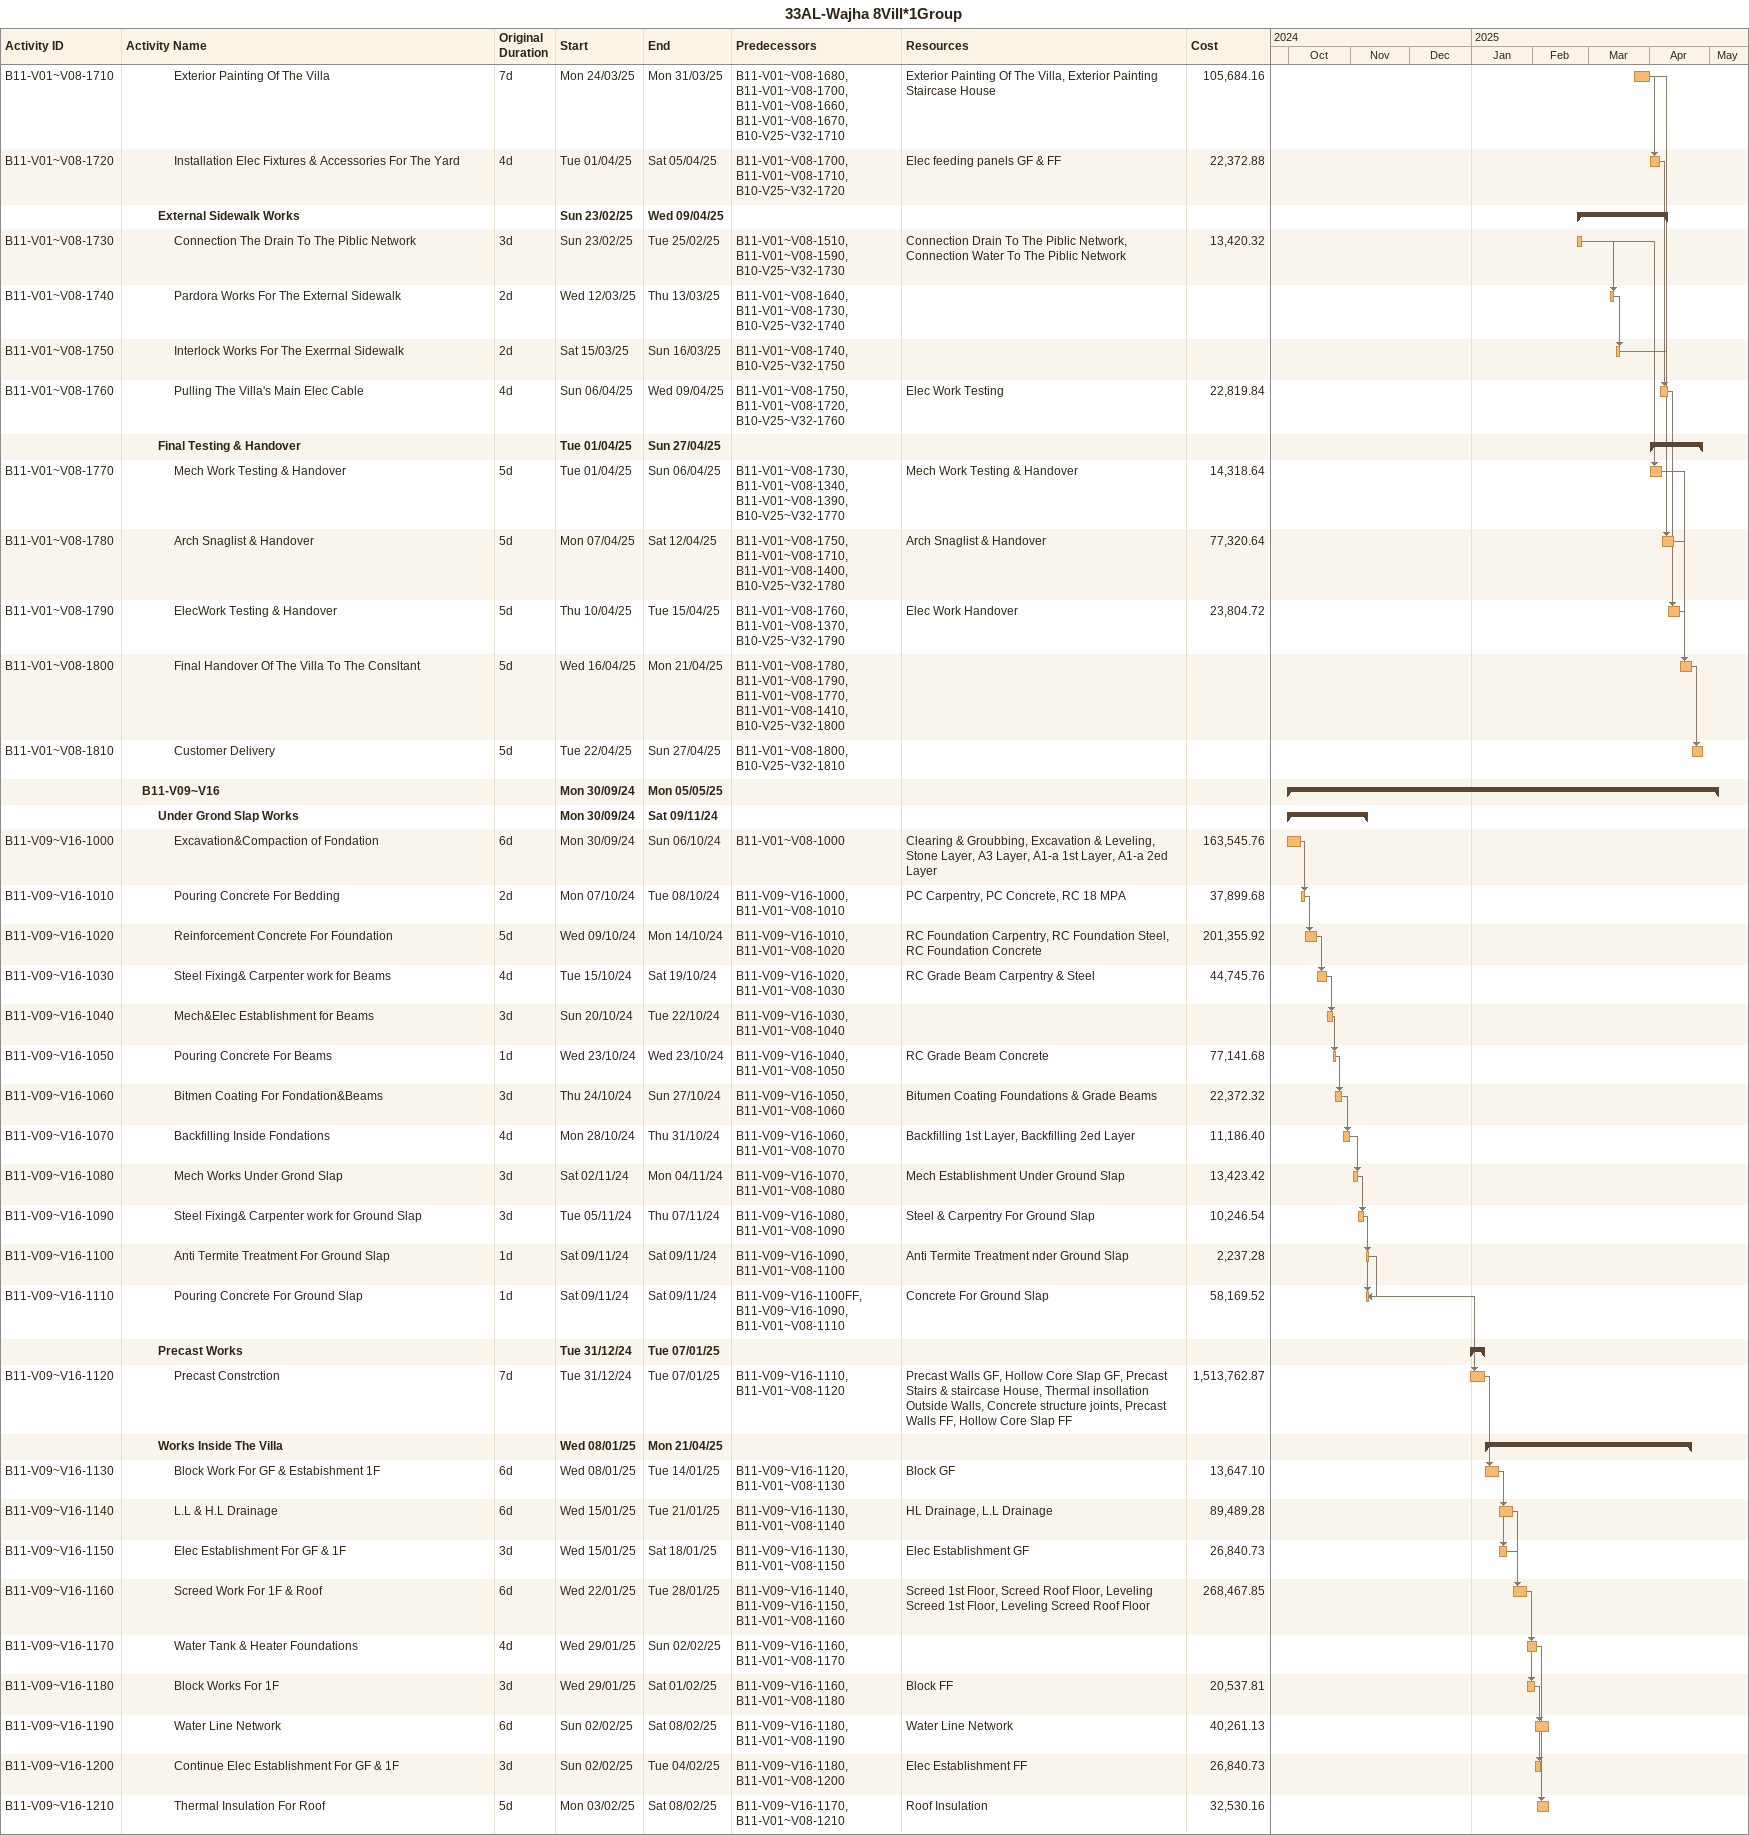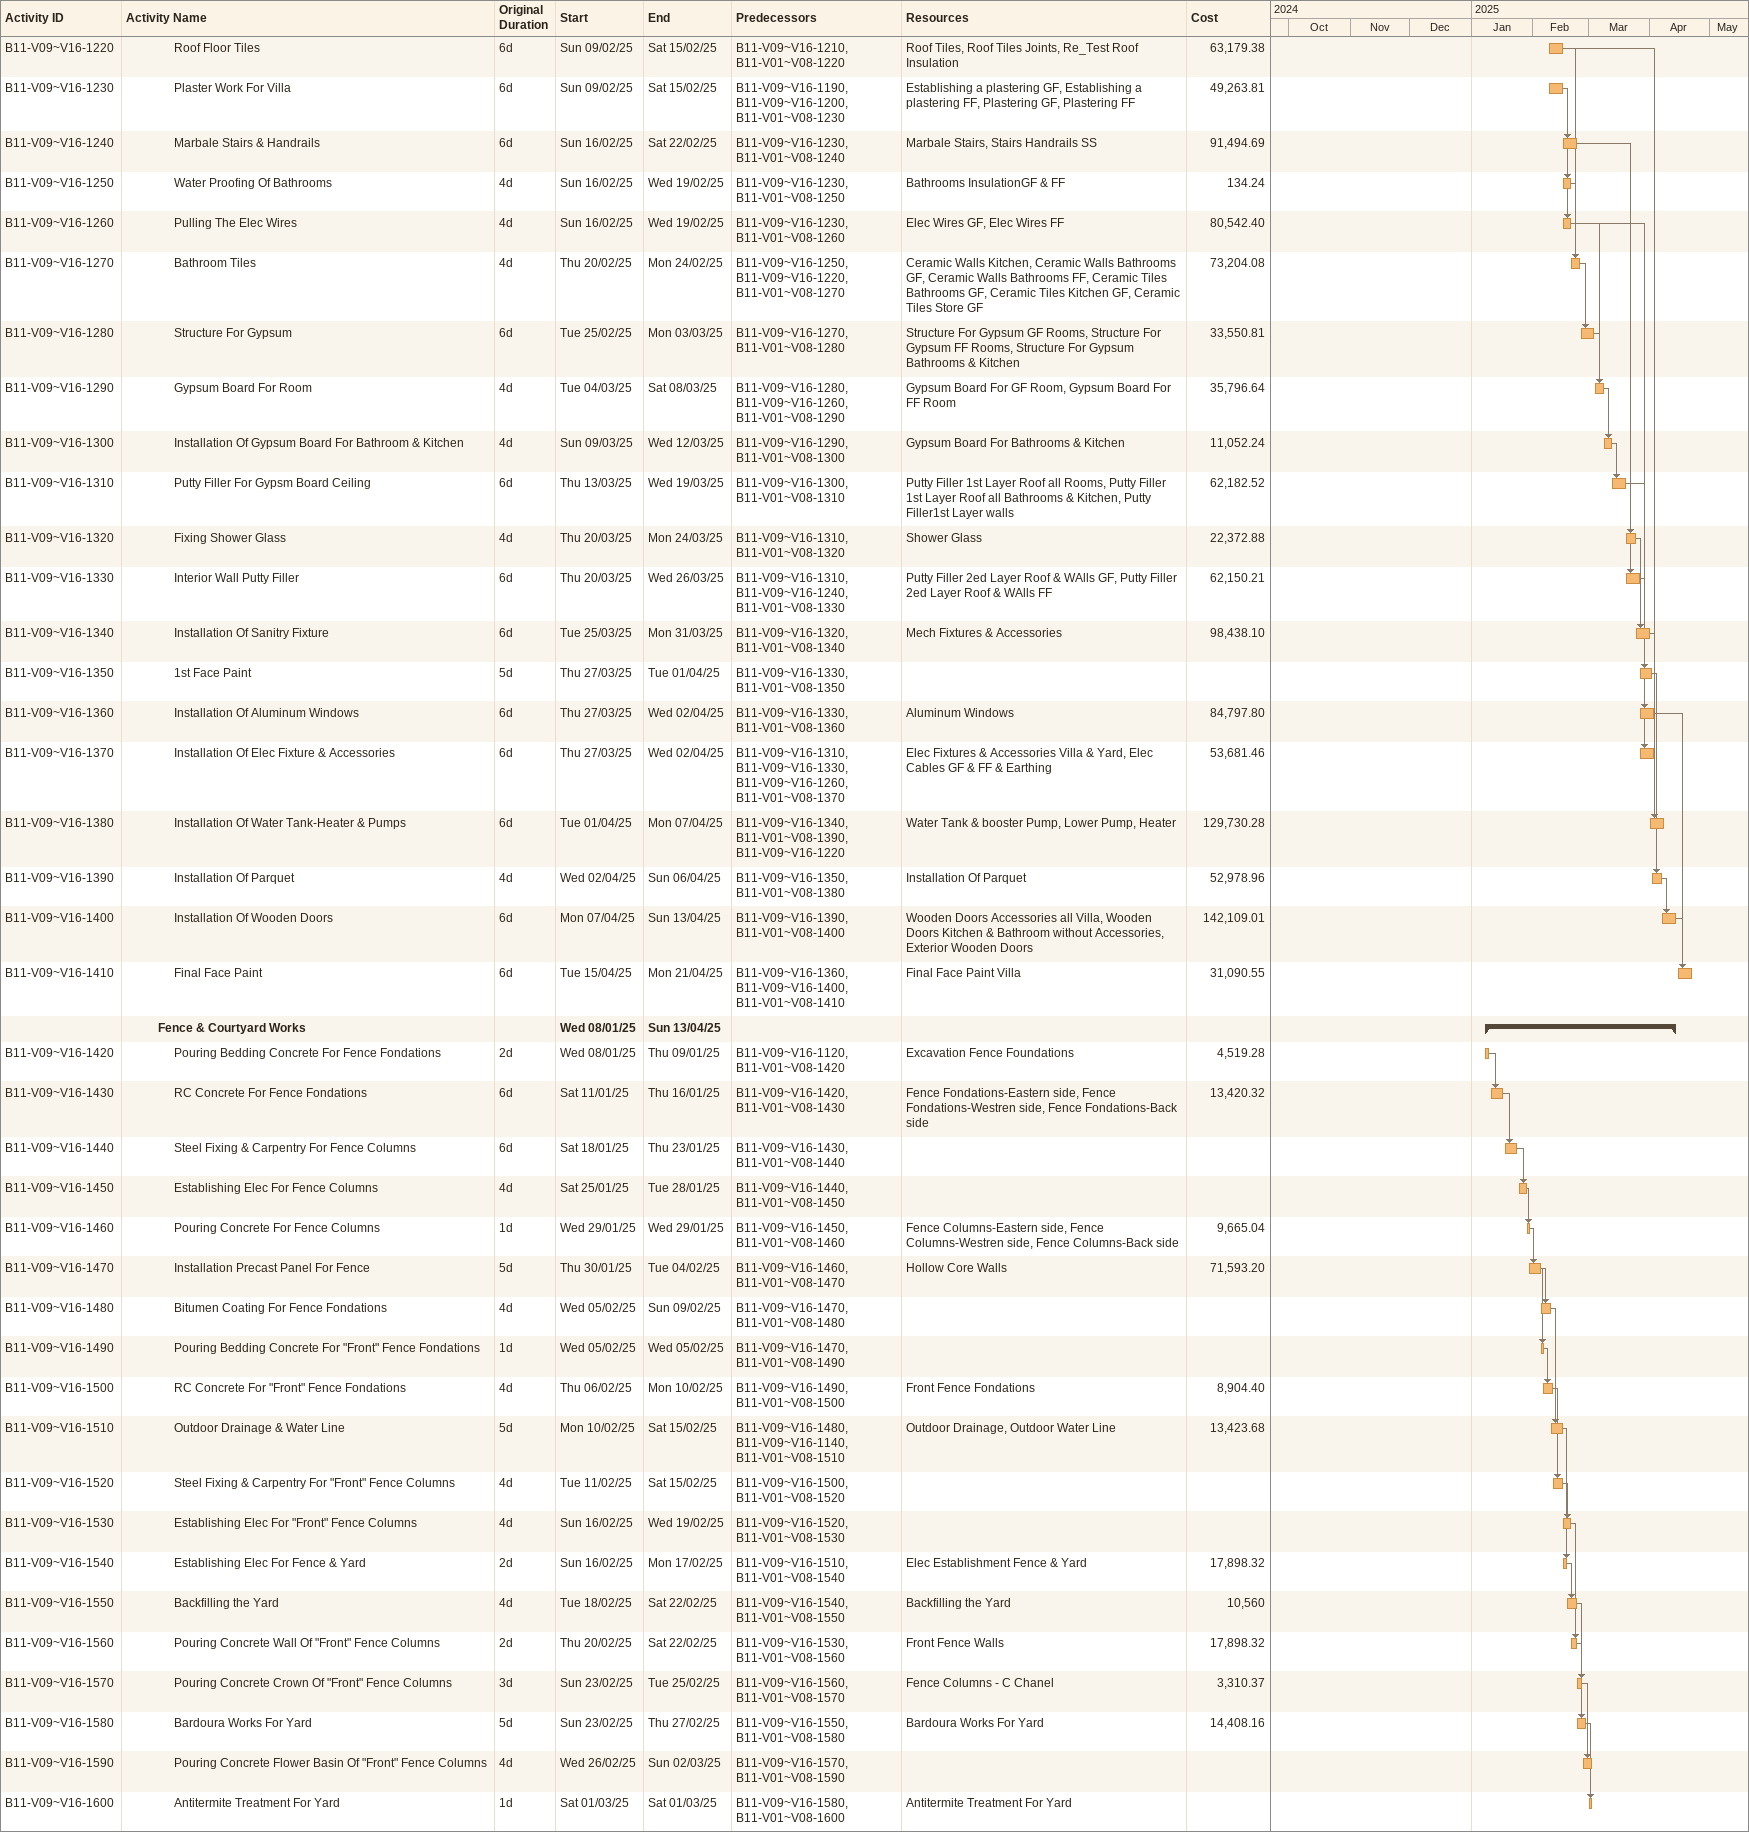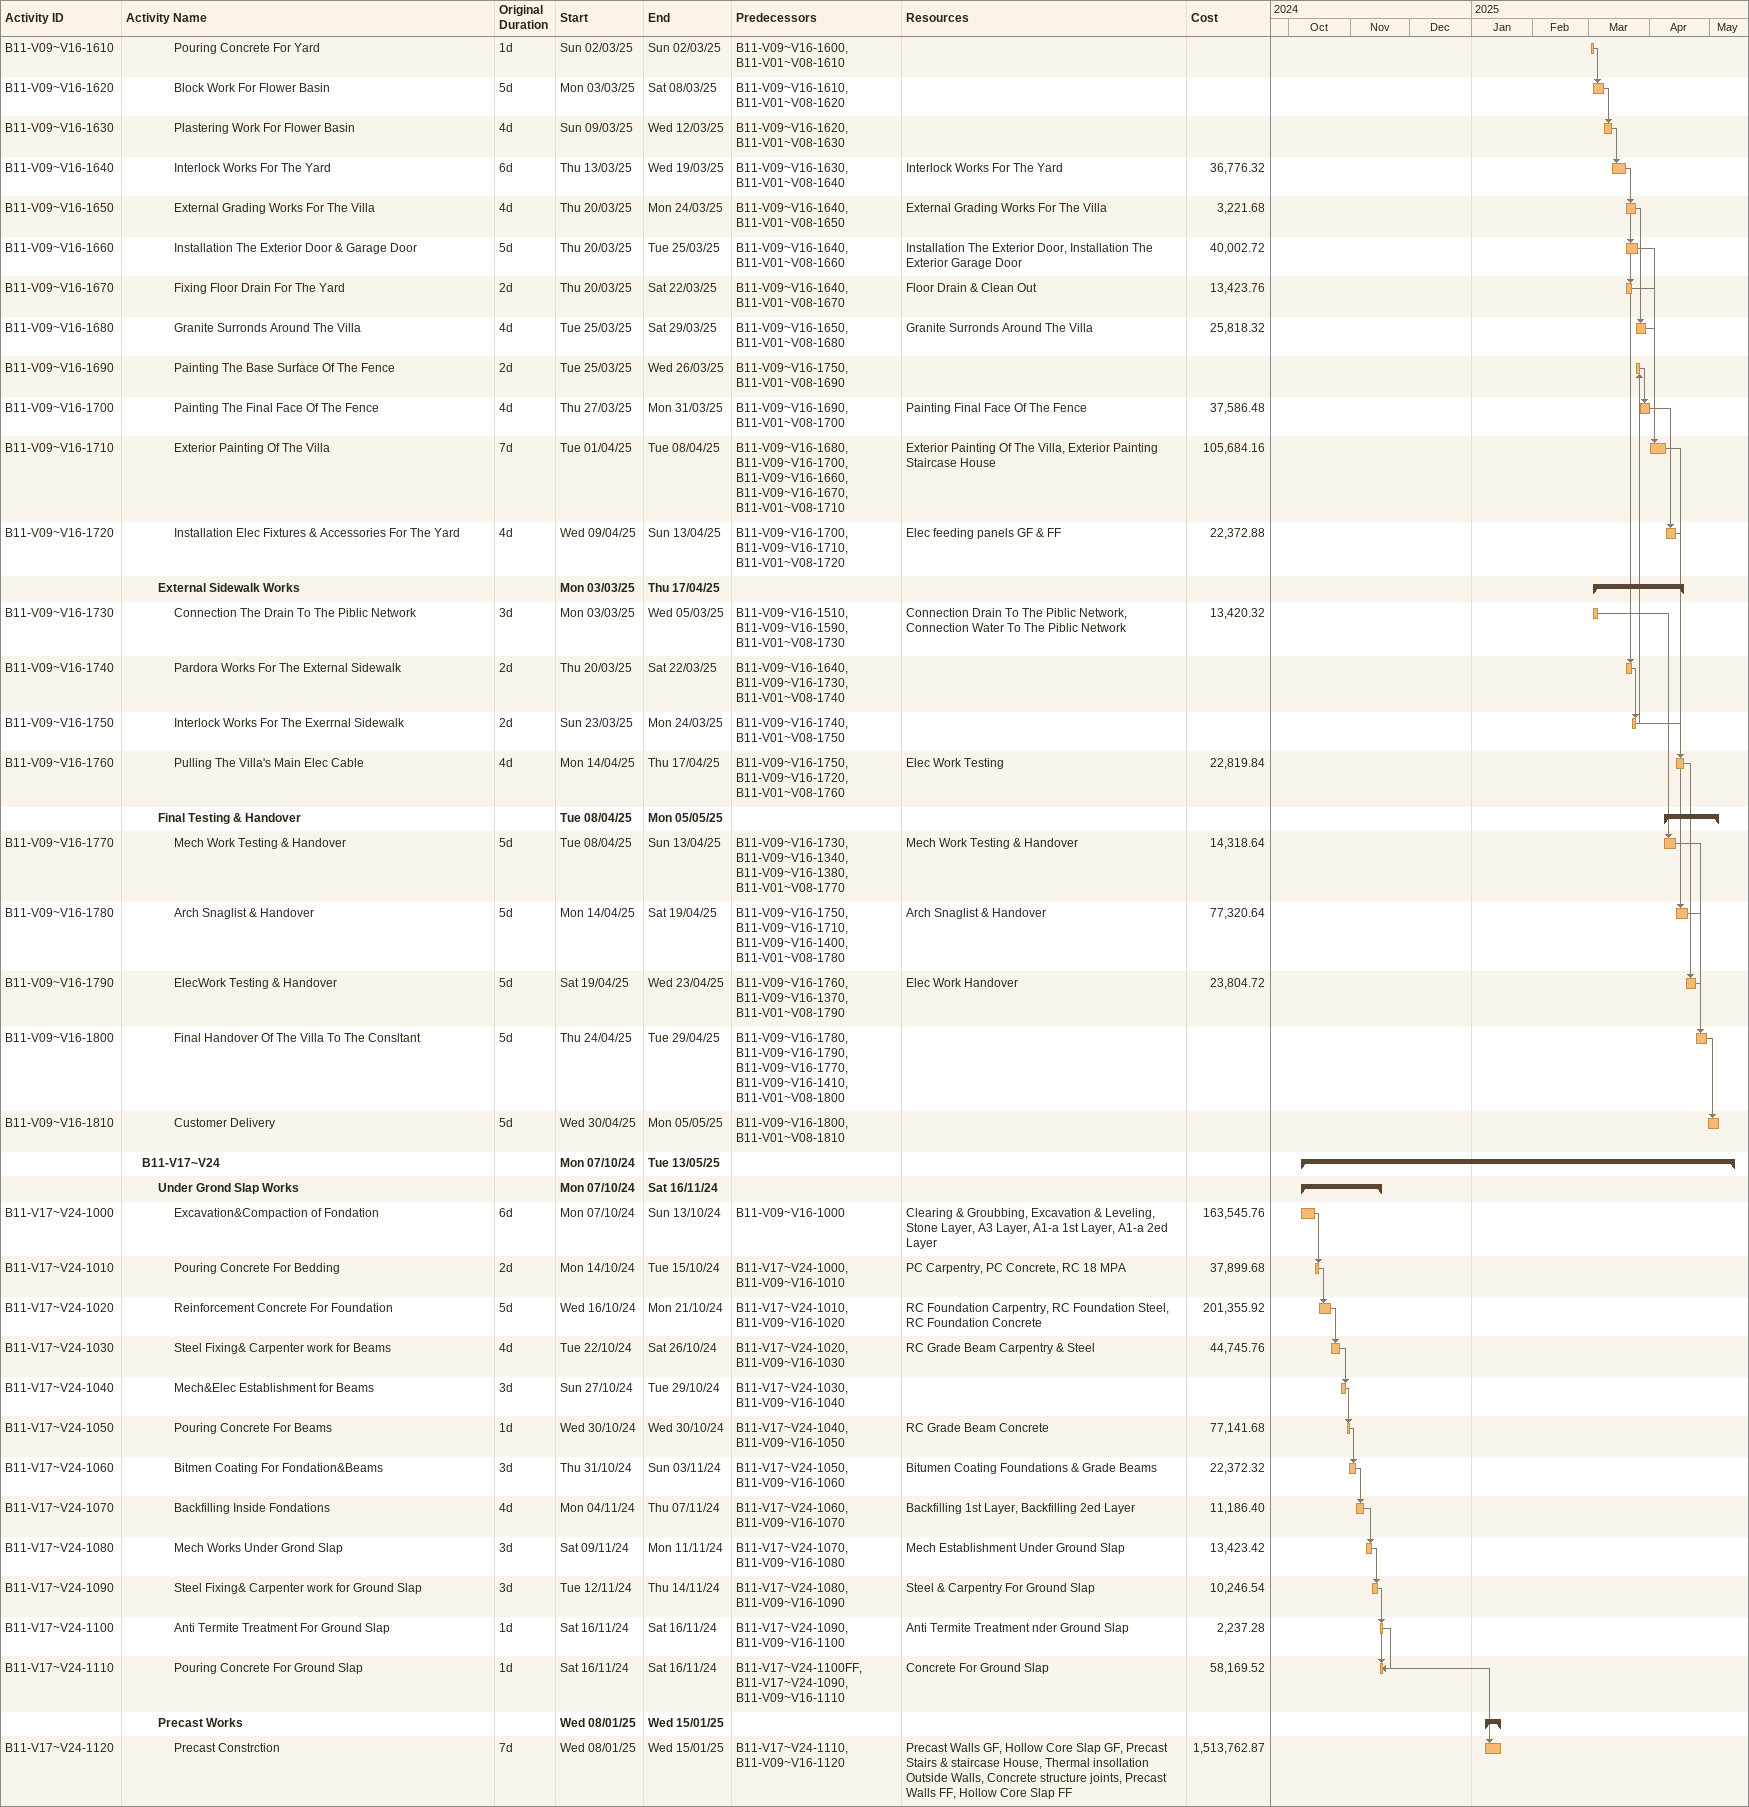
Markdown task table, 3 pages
33AL-Wajha 8Vill*1Group

| ID | Level | Task | Original duration | Start | Finish | Predecessors | Resources | Cost |
|---|---|---|---|---|---|---|---|---|
| B11-V01~V08-1710 | 4 | Exterior Painting Of The Villa | 7d | 2025-03-24 | 2025-03-31 | B11-V01~V08-1680, B11-V01~V08-1700, B11-V01~V08-1660, B11-V01~V08-1670, B10-V25~V32-1710 | Exterior Painting Of The Villa, Exterior Painting Staircase House | 105684.16 |
| B11-V01~V08-1720 | 4 | Installation Elec Fixtures & Accessories For The Yard | 4d | 2025-04-01 | 2025-04-05 | B11-V01~V08-1700, B11-V01~V08-1710, B10-V25~V32-1720 | Elec feeding panels GF & FF | 22372.88 |
|  | 3 | **External Sidewalk Works** |  | 2025-02-23 | 2025-04-09 |  |  |  |
| B11-V01~V08-1730 | 4 | Connection The Drain To The Piblic Network | 3d | 2025-02-23 | 2025-02-25 | B11-V01~V08-1510, B11-V01~V08-1590, B10-V25~V32-1730 | Connection Drain To The Piblic Network, Connection Water To The Piblic Network | 13420.32 |
| B11-V01~V08-1740 | 4 | Pardora Works For The External Sidewalk | 2d | 2025-03-12 | 2025-03-13 | B11-V01~V08-1640, B11-V01~V08-1730, B10-V25~V32-1740 |  |  |
| B11-V01~V08-1750 | 4 | Interlock Works For The Exerrnal Sidewalk | 2d | 2025-03-15 | 2025-03-16 | B11-V01~V08-1740, B10-V25~V32-1750 |  |  |
| B11-V01~V08-1760 | 4 | Pulling The Villa's Main Elec Cable | 4d | 2025-04-06 | 2025-04-09 | B11-V01~V08-1750, B11-V01~V08-1720, B10-V25~V32-1760 | Elec Work Testing | 22819.84 |
|  | 3 | **Final Testing & Handover** |  | 2025-04-01 | 2025-04-27 |  |  |  |
| B11-V01~V08-1770 | 4 | Mech Work Testing & Handover | 5d | 2025-04-01 | 2025-04-06 | B11-V01~V08-1730, B11-V01~V08-1340, B11-V01~V08-1390, B10-V25~V32-1770 | Mech Work Testing & Handover | 14318.64 |
| B11-V01~V08-1780 | 4 | Arch Snaglist & Handover | 5d | 2025-04-07 | 2025-04-12 | B11-V01~V08-1750, B11-V01~V08-1710, B11-V01~V08-1400, B10-V25~V32-1780 | Arch Snaglist & Handover | 77320.64 |
| B11-V01~V08-1790 | 4 | ElecWork Testing & Handover | 5d | 2025-04-10 | 2025-04-15 | B11-V01~V08-1760, B11-V01~V08-1370, B10-V25~V32-1790 | Elec Work Handover | 23804.72 |
| B11-V01~V08-1800 | 4 | Final Handover Of The Villa To The Consltant | 5d | 2025-04-16 | 2025-04-21 | B11-V01~V08-1780, B11-V01~V08-1790, B11-V01~V08-1770, B11-V01~V08-1410, B10-V25~V32-1800 |  |  |
| B11-V01~V08-1810 | 4 | Customer Delivery | 5d | 2025-04-22 | 2025-04-27 | B11-V01~V08-1800, B10-V25~V32-1810 |  |  |
|  | 2 | **B11-V09~V16** |  | 2024-09-30 | 2025-05-05 |  |  |  |
|  | 3 | **Under Grond Slap Works** |  | 2024-09-30 | 2024-11-09 |  |  |  |
| B11-V09~V16-1000 | 4 | Excavation&Compaction of Fondation | 6d | 2024-09-30 | 2024-10-06 | B11-V01~V08-1000 | Clearing & Groubbing, Excavation & Leveling, Stone Layer, A3 Layer, A1-a 1st Layer, A1-a 2ed Layer | 163545.76 |
| B11-V09~V16-1010 | 4 | Pouring Concrete For Bedding | 2d | 2024-10-07 | 2024-10-08 | B11-V09~V16-1000, B11-V01~V08-1010 | PC Carpentry, PC Concrete, RC 18 MPA | 37899.68 |
| B11-V09~V16-1020 | 4 | Reinforcement Concrete For Foundation | 5d | 2024-10-09 | 2024-10-14 | B11-V09~V16-1010, B11-V01~V08-1020 | RC Foundation Carpentry, RC Foundation Steel, RC Foundation Concrete | 201355.92 |
| B11-V09~V16-1030 | 4 | Steel Fixing& Carpenter work for Beams | 4d | 2024-10-15 | 2024-10-19 | B11-V09~V16-1020, B11-V01~V08-1030 | RC Grade Beam Carpentry & Steel | 44745.76 |
| B11-V09~V16-1040 | 4 | Mech&Elec Establishment for Beams | 3d | 2024-10-20 | 2024-10-22 | B11-V09~V16-1030, B11-V01~V08-1040 |  |  |
| B11-V09~V16-1050 | 4 | Pouring Concrete For Beams | 1d | 2024-10-23 | 2024-10-23 | B11-V09~V16-1040, B11-V01~V08-1050 | RC Grade Beam Concrete | 77141.68 |
| B11-V09~V16-1060 | 4 | Bitmen Coating For Fondation&Beams | 3d | 2024-10-24 | 2024-10-27 | B11-V09~V16-1050, B11-V01~V08-1060 | Bitumen Coating Foundations & Grade Beams | 22372.32 |
| B11-V09~V16-1070 | 4 | Backfilling Inside Fondations | 4d | 2024-10-28 | 2024-10-31 | B11-V09~V16-1060, B11-V01~V08-1070 | Backfilling 1st Layer, Backfilling 2ed Layer | 11186.40 |
| B11-V09~V16-1080 | 4 | Mech Works Under Grond Slap | 3d | 2024-11-02 | 2024-11-04 | B11-V09~V16-1070, B11-V01~V08-1080 | Mech Establishment Under Ground Slap | 13423.42 |
| B11-V09~V16-1090 | 4 | Steel Fixing& Carpenter work for Ground Slap | 3d | 2024-11-05 | 2024-11-07 | B11-V09~V16-1080, B11-V01~V08-1090 | Steel & Carpentry For Ground Slap | 10246.54 |
| B11-V09~V16-1100 | 4 | Anti Termite Treatment For Ground Slap | 1d | 2024-11-09 | 2024-11-09 | B11-V09~V16-1090, B11-V01~V08-1100 | Anti Termite Treatment nder Ground Slap | 2237.28 |
| B11-V09~V16-1110 | 4 | Pouring Concrete For Ground Slap | 1d | 2024-11-09 | 2024-11-09 | B11-V09~V16-1100FF, B11-V09~V16-1090, B11-V01~V08-1110 | Concrete For Ground Slap | 58169.52 |
|  | 3 | **Precast Works** |  | 2024-12-31 | 2025-01-07 |  |  |  |
| B11-V09~V16-1120 | 4 | Precast Constrction | 7d | 2024-12-31 | 2025-01-07 | B11-V09~V16-1110, B11-V01~V08-1120 | Precast Walls GF, Hollow Core Slap GF, Precast Stairs & staircase House, Thermal insollation Outside Walls, Concrete structure joints, Precast Walls FF, Hollow Core Slap FF | 1513762.87 |
|  | 3 | **Works Inside The Villa** |  | 2025-01-08 | 2025-04-21 |  |  |  |
| B11-V09~V16-1130 | 4 | Block Work For GF & Estabishment 1F | 6d | 2025-01-08 | 2025-01-14 | B11-V09~V16-1120, B11-V01~V08-1130 | Block GF | 13647.10 |
| B11-V09~V16-1140 | 4 | L.L & H.L Drainage | 6d | 2025-01-15 | 2025-01-21 | B11-V09~V16-1130, B11-V01~V08-1140 | HL Drainage, L.L Drainage | 89489.28 |
| B11-V09~V16-1150 | 4 | Elec Establishment For GF & 1F | 3d | 2025-01-15 | 2025-01-18 | B11-V09~V16-1130, B11-V01~V08-1150 | Elec Establishment GF | 26840.73 |
| B11-V09~V16-1160 | 4 | Screed Work For 1F & Roof | 6d | 2025-01-22 | 2025-01-28 | B11-V09~V16-1140, B11-V09~V16-1150, B11-V01~V08-1160 | Screed 1st Floor, Screed Roof Floor, Leveling Screed 1st Floor, Leveling Screed Roof Floor | 268467.85 |
| B11-V09~V16-1170 | 4 | Water Tank & Heater Foundations | 4d | 2025-01-29 | 2025-02-02 | B11-V09~V16-1160, B11-V01~V08-1170 |  |  |
| B11-V09~V16-1180 | 4 | Block Works For 1F | 3d | 2025-01-29 | 2025-02-01 | B11-V09~V16-1160, B11-V01~V08-1180 | Block FF | 20537.81 |
| B11-V09~V16-1190 | 4 | Water Line Network | 6d | 2025-02-02 | 2025-02-08 | B11-V09~V16-1180, B11-V01~V08-1190 | Water Line Network | 40261.13 |
| B11-V09~V16-1200 | 4 | Continue Elec Establishment For GF & 1F | 3d | 2025-02-02 | 2025-02-04 | B11-V09~V16-1180, B11-V01~V08-1200 | Elec Establishment FF | 26840.73 |
| B11-V09~V16-1210 | 4 | Thermal Insulation For Roof | 5d | 2025-02-03 | 2025-02-08 | B11-V09~V16-1170, B11-V01~V08-1210 | Roof Insulation | 32530.16 |
| B11-V09~V16-1220 | 4 | Roof Floor Tiles | 6d | 2025-02-09 | 2025-02-15 | B11-V09~V16-1210, B11-V01~V08-1220 | Roof Tiles, Roof Tiles Joints, Re_Test Roof Insulation | 63179.38 |
| B11-V09~V16-1230 | 4 | Plaster Work For Villa | 6d | 2025-02-09 | 2025-02-15 | B11-V09~V16-1190, B11-V09~V16-1200, B11-V01~V08-1230 | Establishing a plastering GF, Establishing a plastering FF, Plastering GF, Plastering FF | 49263.81 |
| B11-V09~V16-1240 | 4 | Marbale Stairs & Handrails | 6d | 2025-02-16 | 2025-02-22 | B11-V09~V16-1230, B11-V01~V08-1240 | Marbale Stairs, Stairs Handrails SS | 91494.69 |
| B11-V09~V16-1250 | 4 | Water Proofing Of Bathrooms | 4d | 2025-02-16 | 2025-02-19 | B11-V09~V16-1230, B11-V01~V08-1250 | Bathrooms InsulationGF & FF | 134.24 |
| B11-V09~V16-1260 | 4 | Pulling The Elec Wires | 4d | 2025-02-16 | 2025-02-19 | B11-V09~V16-1230, B11-V01~V08-1260 | Elec Wires GF, Elec Wires FF | 80542.40 |
| B11-V09~V16-1270 | 4 | Bathroom Tiles | 4d | 2025-02-20 | 2025-02-24 | B11-V09~V16-1250, B11-V09~V16-1220, B11-V01~V08-1270 | Ceramic Walls Kitchen, Ceramic Walls Bathrooms GF, Ceramic Walls Bathrooms FF, Ceramic Tiles Bathrooms GF, Ceramic Tiles Kitchen GF, Ceramic Tiles Store GF | 73204.08 |
| B11-V09~V16-1280 | 4 | Structure For Gypsum | 6d | 2025-02-25 | 2025-03-03 | B11-V09~V16-1270, B11-V01~V08-1280 | Structure For Gypsum GF Rooms, Structure For Gypsum FF Rooms, Structure For Gypsum Bathrooms & Kitchen | 33550.81 |
| B11-V09~V16-1290 | 4 | Gypsum Board For Room | 4d | 2025-03-04 | 2025-03-08 | B11-V09~V16-1280, B11-V09~V16-1260, B11-V01~V08-1290 | Gypsum Board For GF Room, Gypsum Board For FF Room | 35796.64 |
| B11-V09~V16-1300 | 4 | Installation Of Gypsum Board For Bathroom & Kitchen | 4d | 2025-03-09 | 2025-03-12 | B11-V09~V16-1290, B11-V01~V08-1300 | Gypsum Board For Bathrooms & Kitchen | 11052.24 |
| B11-V09~V16-1310 | 4 | Putty Filler For Gypsm Board Ceiling | 6d | 2025-03-13 | 2025-03-19 | B11-V09~V16-1300, B11-V01~V08-1310 | Putty Filler 1st Layer Roof all Rooms, Putty Filler 1st Layer Roof all Bathrooms & Kitchen, Putty Filler1st Layer walls | 62182.52 |
| B11-V09~V16-1320 | 4 | Fixing Shower Glass | 4d | 2025-03-20 | 2025-03-24 | B11-V09~V16-1310, B11-V01~V08-1320 | Shower Glass | 22372.88 |
| B11-V09~V16-1330 | 4 | Interior Wall Putty Filler | 6d | 2025-03-20 | 2025-03-26 | B11-V09~V16-1310, B11-V09~V16-1240, B11-V01~V08-1330 | Putty Filler 2ed Layer Roof & WAlls GF, Putty Filler 2ed Layer Roof & WAlls FF | 62150.21 |
| B11-V09~V16-1340 | 4 | Installation Of Sanitry Fixture | 6d | 2025-03-25 | 2025-03-31 | B11-V09~V16-1320, B11-V01~V08-1340 | Mech Fixtures & Accessories | 98438.10 |
| B11-V09~V16-1350 | 4 | 1st Face Paint | 5d | 2025-03-27 | 2025-04-01 | B11-V09~V16-1330, B11-V01~V08-1350 |  |  |
| B11-V09~V16-1360 | 4 | Installation Of Aluminum Windows | 6d | 2025-03-27 | 2025-04-02 | B11-V09~V16-1330, B11-V01~V08-1360 | Aluminum Windows | 84797.80 |
| B11-V09~V16-1370 | 4 | Installation Of Elec Fixture & Accessories | 6d | 2025-03-27 | 2025-04-02 | B11-V09~V16-1310, B11-V09~V16-1330, B11-V09~V16-1260, B11-V01~V08-1370 | Elec Fixtures & Accessories Villa & Yard, Elec Cables GF & FF & Earthing | 53681.46 |
| B11-V09~V16-1380 | 4 | Installation Of Water Tank-Heater & Pumps | 6d | 2025-04-01 | 2025-04-07 | B11-V09~V16-1340, B11-V01~V08-1390, B11-V09~V16-1220 | Water Tank & booster Pump, Lower Pump, Heater | 129730.28 |
| B11-V09~V16-1390 | 4 | Installation Of Parquet | 4d | 2025-04-02 | 2025-04-06 | B11-V09~V16-1350, B11-V01~V08-1380 | Installation Of Parquet | 52978.96 |
| B11-V09~V16-1400 | 4 | Installation Of Wooden Doors | 6d | 2025-04-07 | 2025-04-13 | B11-V09~V16-1390, B11-V01~V08-1400 | Wooden Doors Accessories all Villa, Wooden Doors Kitchen & Bathroom without Accessories, Exterior Wooden Doors | 142109.01 |
| B11-V09~V16-1410 | 4 | Final Face Paint | 6d | 2025-04-15 | 2025-04-21 | B11-V09~V16-1360, B11-V09~V16-1400, B11-V01~V08-1410 | Final Face Paint Villa | 31090.55 |
|  | 3 | **Fence & Courtyard Works** |  | 2025-01-08 | 2025-04-13 |  |  |  |
| B11-V09~V16-1420 | 4 | Pouring Bedding Concrete For Fence Fondations | 2d | 2025-01-08 | 2025-01-09 | B11-V09~V16-1120, B11-V01~V08-1420 | Excavation Fence Foundations | 4519.28 |
| B11-V09~V16-1430 | 4 | RC Concrete For Fence Fondations | 6d | 2025-01-11 | 2025-01-16 | B11-V09~V16-1420, B11-V01~V08-1430 | Fence Fondations-Eastern side, Fence Fondations-Westren side, Fence Fondations-Back side | 13420.32 |
| B11-V09~V16-1440 | 4 | Steel Fixing & Carpentry For Fence Columns | 6d | 2025-01-18 | 2025-01-23 | B11-V09~V16-1430, B11-V01~V08-1440 |  |  |
| B11-V09~V16-1450 | 4 | Establishing Elec For Fence Columns | 4d | 2025-01-25 | 2025-01-28 | B11-V09~V16-1440, B11-V01~V08-1450 |  |  |
| B11-V09~V16-1460 | 4 | Pouring Concrete For Fence Columns | 1d | 2025-01-29 | 2025-01-29 | B11-V09~V16-1450, B11-V01~V08-1460 | Fence Columns-Eastern side, Fence Columns-Westren side, Fence Columns-Back side | 9665.04 |
| B11-V09~V16-1470 | 4 | Installation Precast Panel For Fence | 5d | 2025-01-30 | 2025-02-04 | B11-V09~V16-1460, B11-V01~V08-1470 | Hollow Core Walls | 71593.20 |
| B11-V09~V16-1480 | 4 | Bitumen Coating For Fence Fondations | 4d | 2025-02-05 | 2025-02-09 | B11-V09~V16-1470, B11-V01~V08-1480 |  |  |
| B11-V09~V16-1490 | 4 | Pouring Bedding Concrete For "Front" Fence Fondations | 1d | 2025-02-05 | 2025-02-05 | B11-V09~V16-1470, B11-V01~V08-1490 |  |  |
| B11-V09~V16-1500 | 4 | RC Concrete For "Front" Fence Fondations | 4d | 2025-02-06 | 2025-02-10 | B11-V09~V16-1490, B11-V01~V08-1500 | Front Fence Fondations | 8904.40 |
| B11-V09~V16-1510 | 4 | Outdoor Drainage & Water Line | 5d | 2025-02-10 | 2025-02-15 | B11-V09~V16-1480, B11-V09~V16-1140, B11-V01~V08-1510 | Outdoor Drainage, Outdoor Water Line | 13423.68 |
| B11-V09~V16-1520 | 4 | Steel Fixing & Carpentry For "Front" Fence Columns | 4d | 2025-02-11 | 2025-02-15 | B11-V09~V16-1500, B11-V01~V08-1520 |  |  |
| B11-V09~V16-1530 | 4 | Establishing Elec For "Front" Fence Columns | 4d | 2025-02-16 | 2025-02-19 | B11-V09~V16-1520, B11-V01~V08-1530 |  |  |
| B11-V09~V16-1540 | 4 | Establishing Elec For Fence & Yard | 2d | 2025-02-16 | 2025-02-17 | B11-V09~V16-1510, B11-V01~V08-1540 | Elec Establishment Fence & Yard | 17898.32 |
| B11-V09~V16-1550 | 4 | Backfilling the Yard | 4d | 2025-02-18 | 2025-02-22 | B11-V09~V16-1540, B11-V01~V08-1550 | Backfilling the Yard | 10560 |
| B11-V09~V16-1560 | 4 | Pouring Concrete Wall Of "Front" Fence Columns | 2d | 2025-02-20 | 2025-02-22 | B11-V09~V16-1530, B11-V01~V08-1560 | Front Fence Walls | 17898.32 |
| B11-V09~V16-1570 | 4 | Pouring Concrete Crown Of "Front" Fence Columns | 3d | 2025-02-23 | 2025-02-25 | B11-V09~V16-1560, B11-V01~V08-1570 | Fence Columns - C Chanel | 3310.37 |
| B11-V09~V16-1580 | 4 | Bardoura Works For Yard | 5d | 2025-02-23 | 2025-02-27 | B11-V09~V16-1550, B11-V01~V08-1580 | Bardoura Works For Yard | 14408.16 |
| B11-V09~V16-1590 | 4 | Pouring Concrete Flower Basin Of "Front" Fence Columns | 4d | 2025-02-26 | 2025-03-02 | B11-V09~V16-1570, B11-V01~V08-1590 |  |  |
| B11-V09~V16-1600 | 4 | Antitermite Treatment For Yard | 1d | 2025-03-01 | 2025-03-01 | B11-V09~V16-1580, B11-V01~V08-1600 | Antitermite Treatment For Yard |  |
| B11-V09~V16-1610 | 4 | Pouring Concrete For Yard | 1d | 2025-03-02 | 2025-03-02 | B11-V09~V16-1600, B11-V01~V08-1610 |  |  |
| B11-V09~V16-1620 | 4 | Block Work For Flower Basin | 5d | 2025-03-03 | 2025-03-08 | B11-V09~V16-1610, B11-V01~V08-1620 |  |  |
| B11-V09~V16-1630 | 4 | Plastering Work For Flower Basin | 4d | 2025-03-09 | 2025-03-12 | B11-V09~V16-1620, B11-V01~V08-1630 |  |  |
| B11-V09~V16-1640 | 4 | Interlock Works For The Yard | 6d | 2025-03-13 | 2025-03-19 | B11-V09~V16-1630, B11-V01~V08-1640 | Interlock Works For The Yard | 36776.32 |
| B11-V09~V16-1650 | 4 | External Grading Works For The Villa | 4d | 2025-03-20 | 2025-03-24 | B11-V09~V16-1640, B11-V01~V08-1650 | External Grading Works For The Villa | 3221.68 |
| B11-V09~V16-1660 | 4 | Installation The Exterior Door & Garage Door | 5d | 2025-03-20 | 2025-03-25 | B11-V09~V16-1640, B11-V01~V08-1660 | Installation The Exterior Door, Installation The Exterior Garage Door | 40002.72 |
| B11-V09~V16-1670 | 4 | Fixing Floor Drain For The Yard | 2d | 2025-03-20 | 2025-03-22 | B11-V09~V16-1640, B11-V01~V08-1670 | Floor Drain & Clean Out | 13423.76 |
| B11-V09~V16-1680 | 4 | Granite Surronds Around The Villa | 4d | 2025-03-25 | 2025-03-29 | B11-V09~V16-1650, B11-V01~V08-1680 | Granite Surronds Around The Villa | 25818.32 |
| B11-V09~V16-1690 | 4 | Painting The Base Surface Of The Fence | 2d | 2025-03-25 | 2025-03-26 | B11-V09~V16-1750, B11-V01~V08-1690 |  |  |
| B11-V09~V16-1700 | 4 | Painting The Final Face Of The Fence | 4d | 2025-03-27 | 2025-03-31 | B11-V09~V16-1690, B11-V01~V08-1700 | Painting Final Face Of The Fence | 37586.48 |
| B11-V09~V16-1710 | 4 | Exterior Painting Of The Villa | 7d | 2025-04-01 | 2025-04-08 | B11-V09~V16-1680, B11-V09~V16-1700, B11-V09~V16-1660, B11-V09~V16-1670, B11-V01~V08-1710 | Exterior Painting Of The Villa, Exterior Painting Staircase House | 105684.16 |
| B11-V09~V16-1720 | 4 | Installation Elec Fixtures & Accessories For The Yard | 4d | 2025-04-09 | 2025-04-13 | B11-V09~V16-1700, B11-V09~V16-1710, B11-V01~V08-1720 | Elec feeding panels GF & FF | 22372.88 |
|  | 3 | **External Sidewalk Works** |  | 2025-03-03 | 2025-04-17 |  |  |  |
| B11-V09~V16-1730 | 4 | Connection The Drain To The Piblic Network | 3d | 2025-03-03 | 2025-03-05 | B11-V09~V16-1510, B11-V09~V16-1590, B11-V01~V08-1730 | Connection Drain To The Piblic Network, Connection Water To The Piblic Network | 13420.32 |
| B11-V09~V16-1740 | 4 | Pardora Works For The External Sidewalk | 2d | 2025-03-20 | 2025-03-22 | B11-V09~V16-1640, B11-V09~V16-1730, B11-V01~V08-1740 |  |  |
| B11-V09~V16-1750 | 4 | Interlock Works For The Exerrnal Sidewalk | 2d | 2025-03-23 | 2025-03-24 | B11-V09~V16-1740, B11-V01~V08-1750 |  |  |
| B11-V09~V16-1760 | 4 | Pulling The Villa's Main Elec Cable | 4d | 2025-04-14 | 2025-04-17 | B11-V09~V16-1750, B11-V09~V16-1720, B11-V01~V08-1760 | Elec Work Testing | 22819.84 |
|  | 3 | **Final Testing & Handover** |  | 2025-04-08 | 2025-05-05 |  |  |  |
| B11-V09~V16-1770 | 4 | Mech Work Testing & Handover | 5d | 2025-04-08 | 2025-04-13 | B11-V09~V16-1730, B11-V09~V16-1340, B11-V09~V16-1380, B11-V01~V08-1770 | Mech Work Testing & Handover | 14318.64 |
| B11-V09~V16-1780 | 4 | Arch Snaglist & Handover | 5d | 2025-04-14 | 2025-04-19 | B11-V09~V16-1750, B11-V09~V16-1710, B11-V09~V16-1400, B11-V01~V08-1780 | Arch Snaglist & Handover | 77320.64 |
| B11-V09~V16-1790 | 4 | ElecWork Testing & Handover | 5d | 2025-04-19 | 2025-04-23 | B11-V09~V16-1760, B11-V09~V16-1370, B11-V01~V08-1790 | Elec Work Handover | 23804.72 |
| B11-V09~V16-1800 | 4 | Final Handover Of The Villa To The Consltant | 5d | 2025-04-24 | 2025-04-29 | B11-V09~V16-1780, B11-V09~V16-1790, B11-V09~V16-1770, B11-V09~V16-1410, B11-V01~V08-1800 |  |  |
| B11-V09~V16-1810 | 4 | Customer Delivery | 5d | 2025-04-30 | 2025-05-05 | B11-V09~V16-1800, B11-V01~V08-1810 |  |  |
|  | 2 | **B11-V17~V24** |  | 2024-10-07 | 2025-05-13 |  |  |  |
|  | 3 | **Under Grond Slap Works** |  | 2024-10-07 | 2024-11-16 |  |  |  |
| B11-V17~V24-1000 | 4 | Excavation&Compaction of Fondation | 6d | 2024-10-07 | 2024-10-13 | B11-V09~V16-1000 | Clearing & Groubbing, Excavation & Leveling, Stone Layer, A3 Layer, A1-a 1st Layer, A1-a 2ed Layer | 163545.76 |
| B11-V17~V24-1010 | 4 | Pouring Concrete For Bedding | 2d | 2024-10-14 | 2024-10-15 | B11-V17~V24-1000, B11-V09~V16-1010 | PC Carpentry, PC Concrete, RC 18 MPA | 37899.68 |
| B11-V17~V24-1020 | 4 | Reinforcement Concrete For Foundation | 5d | 2024-10-16 | 2024-10-21 | B11-V17~V24-1010, B11-V09~V16-1020 | RC Foundation Carpentry, RC Foundation Steel, RC Foundation Concrete | 201355.92 |
| B11-V17~V24-1030 | 4 | Steel Fixing& Carpenter work for Beams | 4d | 2024-10-22 | 2024-10-26 | B11-V17~V24-1020, B11-V09~V16-1030 | RC Grade Beam Carpentry & Steel | 44745.76 |
| B11-V17~V24-1040 | 4 | Mech&Elec Establishment for Beams | 3d | 2024-10-27 | 2024-10-29 | B11-V17~V24-1030, B11-V09~V16-1040 |  |  |
| B11-V17~V24-1050 | 4 | Pouring Concrete For Beams | 1d | 2024-10-30 | 2024-10-30 | B11-V17~V24-1040, B11-V09~V16-1050 | RC Grade Beam Concrete | 77141.68 |
| B11-V17~V24-1060 | 4 | Bitmen Coating For Fondation&Beams | 3d | 2024-10-31 | 2024-11-03 | B11-V17~V24-1050, B11-V09~V16-1060 | Bitumen Coating Foundations & Grade Beams | 22372.32 |
| B11-V17~V24-1070 | 4 | Backfilling Inside Fondations | 4d | 2024-11-04 | 2024-11-07 | B11-V17~V24-1060, B11-V09~V16-1070 | Backfilling 1st Layer, Backfilling 2ed Layer | 11186.40 |
| B11-V17~V24-1080 | 4 | Mech Works Under Grond Slap | 3d | 2024-11-09 | 2024-11-11 | B11-V17~V24-1070, B11-V09~V16-1080 | Mech Establishment Under Ground Slap | 13423.42 |
| B11-V17~V24-1090 | 4 | Steel Fixing& Carpenter work for Ground Slap | 3d | 2024-11-12 | 2024-11-14 | B11-V17~V24-1080, B11-V09~V16-1090 | Steel & Carpentry For Ground Slap | 10246.54 |
| B11-V17~V24-1100 | 4 | Anti Termite Treatment For Ground Slap | 1d | 2024-11-16 | 2024-11-16 | B11-V17~V24-1090, B11-V09~V16-1100 | Anti Termite Treatment nder Ground Slap | 2237.28 |
| B11-V17~V24-1110 | 4 | Pouring Concrete For Ground Slap | 1d | 2024-11-16 | 2024-11-16 | B11-V17~V24-1100FF, B11-V17~V24-1090, B11-V09~V16-1110 | Concrete For Ground Slap | 58169.52 |
|  | 3 | **Precast Works** |  | 2025-01-08 | 2025-01-15 |  |  |  |
| B11-V17~V24-1120 | 4 | Precast Constrction | 7d | 2025-01-08 | 2025-01-15 | B11-V17~V24-1110, B11-V09~V16-1120 | Precast Walls GF, Hollow Core Slap GF, Precast Stairs & staircase House, Thermal insollation Outside Walls, Concrete structure joints, Precast Walls FF, Hollow Core Slap FF | 1513762.87 |
